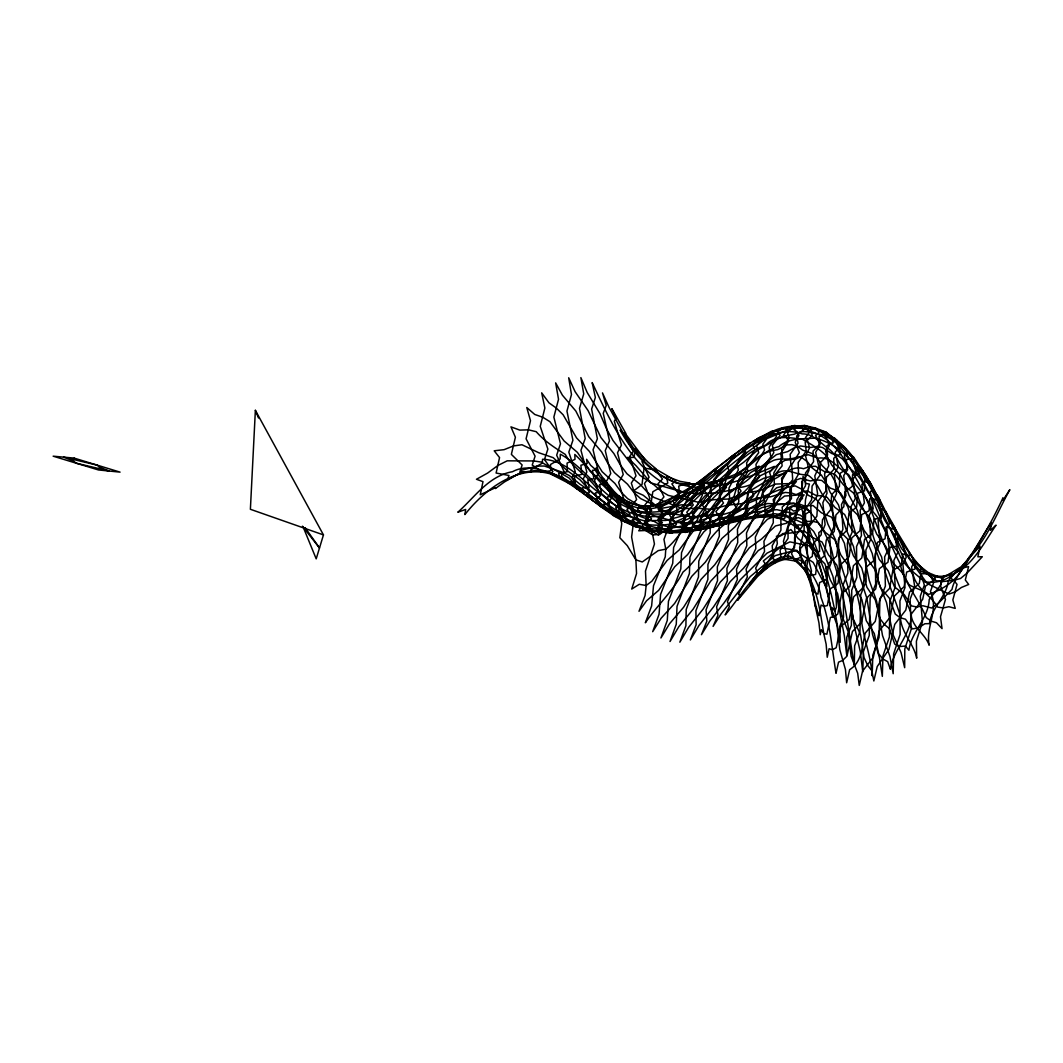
<?xml version="1.0" encoding="UTF-8"?>
<svg xmlns="http://www.w3.org/2000/svg" width="1063" height="1063" viewBox="0 0 1063 1063"><rect width="100%" height="100%" fill="white"/><g stroke="black" fill="none" stroke-linecap="round" stroke-linejoin="round"><path stroke-width="1.5" d="M323.458 534.902L255.372 410.331L250.39 509.283L323.458 534.902L316.203 558.859L303.035 526.703M748.644 444.015L743.289 449.769L745.004 450.327C760.988 438.74 782.089 426.396 802.166 433.903C813.102 433.571 819.706 442.288 827.572 448.081C836.581 453.848 838.986 464.77 845.829 472.344C855.516 484.834 857.695 501.058 866.345 514.2C871.527 528.457 874.158 543.472 881.586 556.866C885.333 577.608 894.382 596.29 900.401 616.234C900.574 632.392 913.635 643.075 916.691 658.21L916.399 641.228L922.445 621.908L920.319 596.13L924.345 585.142L919.96 570.06L921.807 567.868C900.082 545.292 888.057 515.675 871.966 489.219C858.093 467.308 841.351 444.015 814.71 438.129C802.592 439.112 788.826 437.81 778.873 446.659C763.42 449.901 754.517 463.96 741.044 470.936C727.81 486.641 710.111 497.723 698.763 515.156C685.09 523.913 678.088 539.207 665.77 549.159L658.223 550.621L642.291 561.968L635.887 559.856L627.29 545.651L619.822 537.732L621.735 523.687L616.699 498.72L621.297 498.507L610.016 487.492L614.799 494.827L637.481 512.193C653.426 514.399 673.424 517.442 685.17 503.53C694.857 494.813 707.599 489.897 715.173 478.802C732.155 462.458 751.568 449.317 770.343 435.378L767.871 433.983C779.312 426.675 793.875 424.788 807.216 426.449L804.571 425.479L791.643 426.343L794.818 425.386L797.396 426.795L794.114 429.797L796.851 431.565L798.964 435.591L795.177 442.221L799.323 452.519L791.709 464.77L792.692 479.626L787.55 486.349L775.206 498.175L771.924 510.825L760.072 517.07L770.05 516.791L784.574 518.717L786.673 510.094L797.755 503.517L802.472 498.388L801.661 481.712L807.083 474.616L809.036 470.019L805.555 455.801L809.554 447.842L807.84 441.597L805.502 437.597L809.142 432.654L807.016 428.894L804.226 427.485L805.874 426.476C840.78 433.677 857.07 470.112 872.085 498.773C881.891 520.139 889.08 542.675 900.002 563.496C904.52 583.786 918.658 598.628 926.152 617.55L931.268 621.177L936.53 622.759L942.044 628.632L940.489 616.792L945.459 599.479L940.396 585.487L942.788 578.578L928.597 572.798L915.336 562.553L914.951 569.05L906.673 572.053L904.135 586.617L894.448 595.998L889.97 617.43L879.407 630.665L873.334 657.2L862.545 671.205L859.249 685.396L857.682 673.224L851.131 656.23L848.181 631.767L841.59 614.866L837.617 593.632L830.283 579.853L824.861 563.789L816.264 555.364L809.129 545.784L789.902 541.878L766.928 553.185L740.207 579.813L724.222 602.668L709.938 620.858L701.46 634.704L706.815 621.27L706.071 609.817L717.538 580.664L717.339 566.845L728.514 539.393L728.328 525.72L738.798 501.802L738.24 490.202L747.754 471.122L746.558 462.937L754.956 449.476L753.016 445.556L760.284 437.996L757.574 438.66C773.904 430.276 794.885 422.622 812.238 431.91C832.754 438.62 844.567 458.964 854.958 476.503C870.491 502.812 878.091 532.669 890.874 560.228C894.794 579.043 903.949 595.386 911.004 612.926C911.27 627.157 924.93 633.056 929.182 645.214C925.328 626.532 939.373 610.189 930.431 591.56L933.713 582.404L931.029 576.89L927.893 573.037L928.597 572.798L928.756 573.475L920.824 573.887L919.282 583.587L909.583 592.038L905.769 610.122L894.754 624.34L888.934 649.4L877.227 666.528L873.839 680.971L871.78 670.66L867.687 665.385L864.06 657.598L860.565 634.611L853.363 619.277L849.364 597.486L841.909 583.348L836.833 565.171L828.476 554.873L821.978 541.984L812.305 537.4L804.146 530.849C796.944 531.699 790.301 533.653 782.966 533.506L769.878 543.538L758.264 550.554L743.356 568.386L730.188 581.647L713.525 606.907L699.042 625.389L690.352 639.953L696.119 624.765L695.92 610.694L707.878 579.401L707.945 564.4L719.319 536.164L719.186 522.465L729.643 498.799L728.979 488.063L738.333 469.939L736.951 463.295L745.123 451.204L742.957 449.237L749.986 443.191L729.152 458.419L746.784 445.118L760.988 436.641L763.805 436.8L756.604 445.942L758.73 452.665L739.144 479.028L734.108 496.129L718.575 516.764L724.315 519.541L720.687 523.82L727.145 523.461L709.087 527.833L742.559 518.943L774.701 513.761L785.69 515.103L807.309 525.175L813.66 531.407L819.36 541.824L832.954 576.452L844.288 635.448L846.746 655.1L846.733 637.348L851.37 625.323L851.755 590.098L856.818 577.448L856.552 546.515L861.442 535.593L860.153 510.426L864.405 502.919L861.854 484.356L865.136 481.393L863.501 474.39L861.229 469.726L862.492 470.351L871.182 484.21L908.785 558.208L927.281 583.56L949.06 594.058L955.172 591.892L961.417 587.467L968.685 584.464L965.324 579.999L968.592 566.619L959.61 568.612L980.033 546.116L977.867 556.799L982.305 556.733L967.224 572.917L960.54 578.485L953.803 580.318L941.845 581.647L936.476 580.783C925.275 573.435 915.456 564.081 909.091 552.189L909.729 555.803L902.726 553.996L901.344 565.303L892.854 570.326L889.611 588.397L880.084 598.097L875.261 621.39L865.282 633.03C861.894 645.905 862.372 661.89 849.643 669.663L846.653 682.778L845.444 669.531L839.81 649.652L837.019 625.137L830.814 607.544L826.576 588.038L813.168 562.42L796.187 551.059L790.978 551.405L775.259 555.604L750.239 576.624L721.245 613.683L713.087 626.386L717.95 615.198L716.608 606.84L727.398 580.704L726.893 568.492L737.722 542.568L737.456 529.254L747.834 505.722L747.369 493.498L756.962 473.939L755.966 464.425L764.549 449.955L762.862 444.214L766.928 438.62L794.26 427.485L793.118 426.409C759.779 431.884 735.636 457.794 709.606 477.035C686.711 498.56 646.769 519.103 618.666 495.597L622.107 499.597L618.015 500.221L620.832 506.108L615.743 507.662L618.4 513.243L612.793 513.123L615.703 516.498C593.499 503.716 575.615 483.638 551.896 473.194C539.167 468.956 525.162 464.77 512.499 471.706C488.528 475.879 474.816 497.245 457.794 512.246L465.66 509.456L464.903 514.572C486.509 487.067 523.78 459.601 559.696 477.553L558.673 473.593L567.416 471.693L567.044 463.136L574.977 459.349L574.831 454.446C592.769 471.441 606.136 494.454 629.615 504.978C664.202 520.684 692.824 484.17 718.455 466.644L707.918 475.347L687.681 489.339L684.24 495.929L669.491 511.715L673.982 515.582L669.504 521.694L673.969 525.441L669.318 529.773L674.128 531.779L671.975 533.068L647.38 530.636L633.296 525.56L649.745 530.596L647.38 530.636L644.776 528.723L661.864 532.337L657.147 531.673C674.912 531.859 692.212 528.098 709.048 522.677C722.999 516.897 738.758 515.502 749.163 502.772C764.337 496.899 779.152 487.704 795.297 485.911L802.299 489.485L808.505 495.451L815.706 498.746L819.932 503.703L824.237 512.804L827.891 524.099L835.531 539.791L842.122 568.213L848.872 589.686L854.2 625.708L860.312 651.752L862.797 671.936L863.369 651.778L869.242 635.488L870.132 598.084L875.66 583.999L875.287 553.451L879.978 543.352L878.104 520.405L881.639 515.489L878.197 500.301L880.35 501.165L868.684 480.343L871.182 484.21L873.068 490.269L870.291 491.425L873.215 508.566L869.268 514.904L870.756 539.3L865.893 549.97L866.119 581.116L860.738 594.669L859.98 631.449L854.639 645.812L854.293 665.026C848.234 630.877 845.231 595.812 833.924 562.845C831.944 540.509 819.453 522.066 804.877 506.094L797.755 503.517L773.718 504.832L761.905 507.622L747.409 515.449L728.514 519.767L695.056 530.238L711.081 527.514L712.821 525.999L706.935 524.976L710.948 519.422L705.606 515.967L721.538 494.082L726.627 477.925L746 452.971L745.004 450.327C728.075 460.651 715.572 476.383 699.281 487.518C687.535 494.215 679.018 506.533 666.049 510.745C653.639 512.512 641.162 513.402 629.362 508.3C601.459 496.859 586.191 468.079 560.294 454.18L560.161 459.017L550.488 464.504L550.767 470.789L540.668 472.052L542.064 471.613L532.231 465.076L535.088 456.186L526.079 438.806L530.49 420.709L526.783 407.528L534.755 414.464L542.728 417.214L549.93 421.679L564.108 440.972L577.382 452.36L590.244 471.108L602.814 482.416L609.192 491.372L615.264 497.683L627.927 506.294L634.359 512.645L640.524 516.591L653.692 521.229L660.269 524.79L666.554 526.384L686.964 528.125L714.11 524.923L734.533 519.9L760.736 515.063L785.012 516.166L790.314 518.399C817.035 544.415 825.194 582.311 832.807 617.417L832.077 607.651L834.907 611.052L840.235 642.291L839.73 626.492L843.504 617.204L843.265 584.437L847.875 573.05L847.357 543.113L852.127 532.244L850.865 506.945L855.29 498.547L852.978 479.081L856.645 474.51L853.097 461.501L855.768 461.541C848.287 448.559 836.103 438.581 823.068 431.512L826.004 432.11L837.046 440.547L834.641 438.049L831.598 437.876L833.299 442.965L830.296 443.417L826.775 445.955L827.572 455.057L820.144 462.804L820.184 474.975L812.079 486.07L811.614 499.836L803.243 512.393L802.698 525.72L794.606 537.28L794.539 547.511L787.377 555.085L788.48 559.005C777.81 559.656 769.147 566.446 760.922 572.625L765.187 563.669L763.314 560.972L779.83 547.684L797.091 550.421C808.73 566.778 812.145 586.497 815.015 605.937L815.055 605.086L818.948 622.825L820.251 634.717L821.287 629.681L823.759 633.482L826.137 644.178L827.24 657.253L829.1 648.749L832.329 649.719L836.182 647.766L840.833 626.293L849.164 619.609L853.629 596.914L862.438 588.277L866.199 567.177L874.783 559.736L877.347 542.396L885.094 538.795L886.157 526.81L892.654 529.068L892.043 523.474L911.921 556.467L914.273 562.473L911.602 566.938L914.751 586.829L910.127 599.24L911.164 629.349L904.812 648.975L904.666 667.684L901.025 652.509L892.96 634.505L886.489 602.482L878.888 583.135L872.205 553.451L864.511 535.407L857.163 510.081L848.992 495.225L845.178 484.303L840.7 475.546L831.824 465.076L827.466 457.289L825.566 451.057L829.339 445.862L827.612 439.923L825.22 436.401L828.29 435.126L826.004 432.11L815.401 428.057L804.571 425.479L801.316 426.888L803.575 430.05L800.426 431.91L793.968 434.275L782.846 436.308L757.786 449.941L743.755 462.192L731.543 470.789L717.02 486.256L704.809 496.155L690.219 513.137L684.359 517.854L676.241 521.495L659.817 534.357L652.709 534.941L642.185 528.391L633.521 525.029L625.19 518.598L617.337 502.706L609.591 494.308L611.903 493.591L611.291 490.056L596.064 467.986L597.14 471.029L590.629 465.275L586.603 459.282L587.161 463.548L580.903 465.235L581.687 474.404L574.272 476.277L575.282 482.881L567.376 481.619L568.227 483.014C598.203 502.586 626.904 532.377 665.744 528.856C684.811 526.623 702.802 520.02 720.661 513.336C736.154 495.624 758.73 487.944 776.721 473.54C786.899 466.312 796.612 476.011 807.083 474.616C818.111 480.981 820.224 495.079 829.127 503.742C834.694 516.738 837.591 530.623 844.381 543.14C848.646 566.353 856.738 588.543 860.698 611.783C861.455 633.707 870.969 653.918 872.165 675.762L872.829 655.153L879.074 637.375L879.858 600.316L885.386 586.058L884.629 556.919L889.027 547.724L886.595 526.889L889.585 523.674L885.479 510.971L894.754 527.381L896.959 533.121L894.647 534.344L897.81 552.375L893.85 560.334L895.192 587.241L889.824 601.273L889.399 637.016L882.954 655.871L882.33 676.374L879.446 657.665L872.524 634.372L866.956 598.522L859.887 577.076L853.509 546.555L845.909 528.856L838.455 504.832L830.083 492.116L826.084 482.522L821.42 475.134L812.172 467.959L807.574 461.927L802.339 457.98L797.396 456.745C789.902 460.917 781.664 457.515 773.851 460.266C759.793 466.63 750.73 480.051 736.978 487.04C720.395 496.82 710.204 516.924 689.409 518.359C671.524 526.57 650.609 527.062 631.887 521.388C590.762 506.732 555.829 448.732 507.569 479.719L508.964 475.48L496.102 473.035L499.557 457.582L494.189 450.805L504.088 449.662L513.522 445.929L521.973 444.746L538.715 452.718L553.198 457.661L567.177 470.643L579.88 479.665L592.476 493.033L604.515 502.161L613.391 512.193L609.976 512.406L613.006 515.449L624.353 521.72L636.033 527.089L638.504 526.81L634.89 523.514L639.966 521.495L636.511 516.698L641.109 513.482L637.441 508.991L641.175 506.878L636.817 504.779L646.862 509.031L646.091 521.734L652.709 534.941L654.449 544.057L645.48 571.03L646.158 585.514L645.095 595.479L639.009 611.291L646.543 600.781L658.661 590.35L674.766 566.738L687.588 554.594L703.679 532.032L716.608 520.378L732.208 500.753L744.778 491.358L759.514 476.104L771.366 470.271L778.528 464.186L785.012 460.332L795.921 458.95L802.459 455.828L808.372 454.778L818.204 458.18C831.253 455.974 838.202 469.288 848.473 474.483C856.14 487.452 868.484 497.072 873.108 511.928C884.31 523.793 887.047 540.668 898.527 552.295C902.992 565.609 914.685 572.665 924.425 581.727C959.464 587.666 974.891 545.811 991.314 522.81L990.384 530.331L996.044 525.149C981.827 545.731 965.549 580.916 935.307 575.814L935.068 579.255L925.474 586.178L922.657 599.412L911.363 613.962C911.15 635.222 893.265 649.187 890.395 669.291L887.671 661.638L882.875 658.994L878.596 653.599L874.291 633.548L866.252 620.672L861.894 599.572L854.081 585.819L849.111 566.579L840.846 554.992L834.774 539.698L825.499 532.536L818.018 522.584L812.916 521.348L807.375 521.415L798.34 517.601L792.506 519.594L786.102 523.368L775.445 525.946L761.533 539.034L749.349 547.751L733.762 568.054L720.262 582.152L703.148 609.046L688.625 627.329L679.855 642.185L685.901 625.748L686.206 609.511L698.471 576.996L698.79 561.198L710.204 532.935L710.124 519.528L720.435 496.7L719.691 487.106L728.793 470.417L727.251 465.488L735.131 455.137L734.068 454.645L716.688 468.052L714.15 471.773L718.495 470.55L719.239 472.543L710.469 487.319L711.293 495.544L701.221 516.91L701.274 529.706L689.953 557.278L689.422 573.475L677.025 606.348L676.267 624.273L670.022 641.507L678.779 626.745L693.142 609.139L710.496 581.395L724.169 566.871L740.247 544.788L752.856 534.755L767.446 519.222L778.741 514.638L785.557 509.323L791.762 506.015L801.582 507.37L807.588 505.656L813.062 505.55L821.42 512.804L831.518 517.123L838.508 529.733L847.517 538.941L853.376 555.763L861.748 568.001L866.916 587.241L875.261 599.851L880.217 618.972L884.575 624.685L889.253 628.446L894.701 644.072L899.75 646.543L905.357 646.038L908.931 650.224C911.323 631.542 928.464 618.852 929.208 599.452L940.662 585.221L942.15 578.392L960.009 567.469L948.329 580.717C946.562 596.928 931.414 607.558 929.461 623.622L924.863 623.742L918.339 627.901L912.399 628.911L905.477 619.211L900.188 617.723L895.259 614.069L889.399 598.23L880.39 587.573L874.822 569.449L866.172 557.198L860.246 539.778L851.343 529.015L844.647 514.519L834.986 507.463L827.16 497.391L821.991 495.783L816.344 495.61L807.202 490.827L801.396 492.116L795.004 495.252L784.507 496.076L770.834 507.078L759.048 513.323L743.954 530.729L731.052 541.705L714.681 564.891L700.982 579.428L683.615 607.239L669.557 623.715L660.934 637.973L667.285 620.42L668.454 601.286L680.812 568.904L681.529 552.694L692.611 526.53L692.598 514.678L702.298 495.331L701.925 491.638L698.285 489.764L703.586 479.838C685.303 489.538 667.989 502.4 647.367 507.383L651.699 510.293L647.593 514.226L651.473 518.678L646.756 522.637L650.596 526.677L648.244 528.338L645.626 528.577L647.673 529.945L659.671 531.673L661.957 530.118L657.678 527.009L662.408 522.664L658.276 518.478L662.634 513.203L658.249 509.695L673.504 497.205L674.115 497.856L684.466 495.571L687.96 497.178L681.569 512.339L684.359 517.854L684.306 523.448L673.61 547.498L672.72 563.337L660.588 594.39L659.047 614.281L652.682 631.701L661.053 618.321L674.633 603.425L691.8 576.292L705.354 562.154L721.83 538.529L734.878 526.982L750.305 508.273L762.49 500.66L776.654 487.784L787.71 485.034L794.433 480.702L800.519 478.403L810.338 480.928L816.344 479.825L821.792 480.449L830.376 488.156L835.717 490.043L840.634 493.205L848.088 505.47L857.469 514.837L864.099 530.45L873.042 542.25L879.194 559.324L888.216 570.911L894.461 586.789L904.321 594.682L911.35 605.897L916.97 607L922.976 605.764L931.706 608.023L938.642 602.987L951.983 589.42C954.401 577.475 964.035 568.745 968.725 557.703C987.514 538.516 997.028 512.765 1009.85 489.644L1002.834 500.5L1002.98 497.803C990.982 523.634 976.618 548.176 960.66 571.695C953.152 582.923 941.034 590.178 928.544 594.39C922.525 589.952 915.549 588.424 909.131 584.849L901.969 572.399L892.415 562.154L885.798 546.409L876.736 534.131L870.026 518.186L860.804 506.918L853.523 493.086L843.69 485.087L835.531 474.962L830.402 472.557L824.742 471.746L815.494 466.258L809.793 466.524L803.508 468.717C789.663 464.425 780.933 478.642 768.297 481.127C754.517 495.903 736.114 505.496 725.737 523.514C707.639 536.284 700.052 558.195 683.031 572.04C673.052 591.108 657.266 605.299 645.347 622.772L651.619 605.937L653.506 585.753L665.252 556.839L665.77 549.159L663.963 539.446L671.59 518.598L668.906 513.509L660.256 508.672L660.362 504.739L659.352 503.45C632.804 514.532 608.501 490.668 595.227 470.138L592.45 470.298L593.898 478.669L587.786 479.971L589.088 487.691L582.152 487.824L583.8 492.581L576.624 488.528L578.976 488.475L568.944 477.912L541.067 462.046L533.732 460.943L507.21 460.824L497.962 465.448L487.611 473.075L476.463 479.267L482.987 481.659L480.263 494.733L495.597 487.638L495.438 488.528L504.487 481.924L520.963 472.477L521.122 470.391L537.187 466.072L542.316 463.176L542.555 459.243C568.08 460.292 583.76 482.828 603.558 496.022C618.48 510.479 639.833 518.837 660.601 516.1C666.023 513.881 671.922 513.828 677.556 512.486C691.136 506.852 699.348 492.98 711.944 485.432C730.507 472.743 743.582 452.067 765.865 445.078C775.804 434.076 789.743 438.049 802.286 439.139C811.056 444.454 820.689 449.224 827.466 457.289L828.728 465.873L824.543 474.018L827.041 493.179L822.868 502.772L825.101 524.657L823.24 529.347L818.789 532.603L819.613 551.538L816.185 551.511L808.717 542.741L809.926 539.233L805.382 519.329L805.621 514.107L810.325 511.077L804.027 508.792L799.15 505.297L793.543 502.972L779.724 504.154L767.579 503.53L752.83 507.928L739.622 509.429L724.541 514.133L710.802 514.837L695.88 517.349L667.71 513.137L661.133 510.227L654.223 505.138L640.537 498.547L634.146 492.754L627.476 484.157L614.401 472.597L608.142 463.84L601.631 451.881L588.782 436.747L575.854 411.075L562.42 395.197L555.643 382.879L558.527 399.276L553.863 417.095L560.48 443.776L556.667 455.203L563.988 471.48L561.264 475.945L569.09 483.452L550.807 474.085L552.919 471.454L544.469 459.535L547.87 449.104L540.243 426.356L544.867 408.033L541.678 392.832L548.96 402.811L556.387 408.126L563.138 414.783L576.531 437.89L589.473 451.496L602.15 471.72L614.906 483.413L621.377 492.408L627.582 498.6L640.737 506.4L647.367 512.273L653.718 515.781L680.772 522.996L708.476 522.172L723.066 518.571L736.194 516.844L750.651 512.672L776.801 509.642L800.439 515.21L805.382 519.329L813.501 540.376L820.716 559.856L819.281 563.669L824.383 582.67L826.934 586.338L825.924 566.991L829.645 566.699L831.399 562.287L829.738 536.629L833.87 526.756L832.13 503.105L836.501 493.67L834.216 473.912L838.348 466.763L835.159 452.187L838.667 448.586L836.873 443.019L834.402 439.883L835.903 439.763C861.057 462.485 874.092 494.946 888.283 524.976C896.561 542.05 903.404 559.59 913.476 575.747C917.17 589.314 930.869 595.28 937.566 607.066L943.173 607.97L948.9 606.707L955.238 608.408L952.847 599.97L957.045 584.384L953.803 580.318L950.149 577.847L951.505 573.608L940.33 577.395L935.493 577.01L924.93 573.236L919.415 569.994L901.49 548.442L894.049 534.344L884.921 520.604L877.586 505.616L868.378 492.647L860.658 479.174L856.007 473.527L850.905 469.235L842.441 458.95L837.392 455.389L831.837 453.556L822.483 447.47L816.969 446.46L810.83 447.443L800.479 445.968L794.42 447.709L787.683 451.602L776.375 454.658L762.49 465.714L750.398 472.703L735.583 488.462L723.013 498.321L707.586 517.575L694.923 528.776L679.31 549.863L667.099 560.44L651.832 581.235L646.158 585.514L639.288 584.291L631.728 589.061L636.551 573.528L635.887 559.856L631.608 537.001L634.332 515.781L626.599 501.895L631.037 502.945L627.795 502.772L631.329 507.104L626.931 509.204L630.04 514.638L624.938 516.525L628.06 521.003L625.522 521.468L622.652 520.352L626.107 522.265L599.984 504.314L593.765 498.215L575.721 484.276L572.027 477.619L575.282 471.68L568.825 452.12L572.917 440.241L566.951 411.075L571.469 394.519L568.692 377.764L575.136 391.729L588.091 410.624L600.94 437.584L613.883 453.542L620.553 465.288L626.971 473.766L640.471 484.608L647.433 492.368L654.077 497.471L682.499 508.619L697.58 508.26L711.891 509.363L727.451 505.164L741.522 503.689L757.082 497.949L770.343 496.859L785.331 492.421L791.656 493.086L797.17 494.959L804.16 494.893L799.177 499.743L798.725 510.678L789.982 515.475L790.314 518.399L797.237 528.165L797.835 524.909L807.309 525.175L811.454 522.292L810.697 504.247L815.706 498.746L817.646 494.003L814.79 475.918L818.922 466.963L815.653 452.267L819.6 445.61L817.899 439.457L815.56 435.657L818.948 432.495L816.756 429.067L813.913 428.057L815.401 428.057L816.543 429.027L797.104 428.15L791.217 428.907L787.497 432.681L789.331 437.969L781.518 448.599L782.607 457.555L773.837 472.955L774.369 484.555L764.895 503.543L765.161 516.206L755.355 537.081L755.806 548.667L746.133 569.183L747.342 576.97L738.466 594.31L739.768 595.453L741.163 594.988L737.589 600.25L757.441 576.651L767.127 567.815L765.054 566.141L772.921 554.222L772.203 545.744L780.946 530.158L780.867 518.146L789.849 501.789L789.836 488.914L798.539 474.138L798.167 462.498L806.192 451.111L805.183 442.221L812.278 435.485L810.458 430.316L813.806 428.495L824.343 432.535L825.26 434.515C816.743 435.259 808.983 430.422 800.426 431.91L796.625 436.082L798.074 443.218L790.141 454.353L790.885 464.717L782.116 479.998L782.395 492.342L773.12 510.28L773.293 522.757L763.938 541.319L764.523 551.524L755.673 568.147L757.294 573.09L749.654 584.65L753.109 580.757L750.332 582.285C761.002 570.618 771.951 557.158 788.945 556.002C812.464 565.822 811.202 595.838 819.055 615.703L821.074 605.046L823.984 606.415L827.346 605.565L830.283 588.942L837.883 583.534L840.992 564.413L849.124 556.667L851.808 537.891L859.847 530.849L861.708 514.638L869.109 510.772L869.773 498.799L873.161 498.68L876.111 500.048L875.394 493.378L878.144 496.301L886.914 514.093L884.31 510.652L881.24 508.858L881.121 518.093L874.118 519.116L872.55 533.706L864.578 539.286L861.801 557.902L853.403 565.742L849.842 586.47L841.617 593.765L837.75 614.082L833.857 616.806L830.389 617.444L826.894 634.212L823.759 633.482C819.653 609.963 817.327 583.149 800.293 564.918L801.901 562.819L799.628 547.511L803.96 531.699L805.475 499.836L809.421 484.037L805.767 483.479L803.057 476.317L801.595 494.694L794.539 521.867L795.257 543.073L791.563 553.85L795.496 561.051L783.072 559.032L786.182 552.853L783.431 541.293L789.49 520.697L789.743 508.061L793.569 511.077L801.794 508.832L806.817 526.052L809.661 530.384C803.668 543.007 810.591 557.49 805.727 569.994L809.448 579.866L809.647 574.485L812.504 575.189L815.627 574.405L817.048 562.008L824.396 555.949L826.27 540.044L834.203 531.487L835.943 514.93L843.809 506.759L844.939 491.837L852.3 486.389L852.539 474.802L856.007 473.527L858.997 473.925L858.093 466.803L861.003 468.278L863.342 471.813L853.655 457.17L850.932 455.044C856.765 465.195 866.717 473.221 870.159 484.635L867.541 482.097L864.405 481.366L864.564 490.867L857.655 493.166L856.645 507.024L848.965 513.27L847.078 530.131L839.079 538.157L836.674 556.029L828.888 563.164L826.483 579.508L819.639 582.511L817.925 594.137L815.162 592.809L812.863 589.194L812.65 592.343L810.365 575.136L811.507 571.097L804.744 543.698L798.154 538.463L790.885 529.52L781.305 535.579L776.468 536.257L777.332 543.671L772.203 558.195L776.774 561.078L774.209 563.111L780.933 556.72L780.029 550.342L788.055 538.409L788.055 527.142L796.639 512.911L796.905 499.703L805.475 485.844L805.502 473.062L813.594 461.687L813.049 451.124L820.317 443.803L818.975 436.667L822.403 434.475L832.648 439.962L845.151 448.812L844.261 446.992L842.999 446.088L845.577 448.759L847.517 453.808L844.381 455.655L847.676 469.647L843.73 475.599L845.962 495.451L841.497 504.513L842.906 529.281L838.375 539.805L839.371 567.974L835.372 577.754L836.475 607.159L834.907 611.052C827.426 575.309 816.371 527.819 775.645 517.442L774.794 516.459L782.793 513.761L782.155 507.104L791.457 498.773L791.271 487.611L796.386 481.539L788.719 483.612L775.459 484.064L759.434 490.787L745.043 493.033L728.833 498.999L713.937 499.676L698.099 502.174L668.228 495.371L661.266 491.239L653.891 484.781L639.82 475.214L612.979 440.494L606.574 428.907L599.917 413.56L587.201 392.513L580.863 377.604L583.733 393.868L579.508 408.365L585.195 438.541L580.956 450.287L586.829 472.092L583.122 479.107L589.38 492.581L586.431 494.308L592.968 500.713L590.722 497.723L597.207 499.158L595.386 492.887L601.339 492.023L599.519 484.502L604.395 484.263L602.03 477.872L604.036 479.041L613.431 490.96L609.724 489.764L612.275 495.969L607.265 496.966L609.498 503.57L603.718 503.968L606.069 508.778L599.984 505.935L601.392 507.064L602.827 507.277L596.808 498.932L600.303 495.77L594.549 480.396L598.628 472.69L593.061 449.769L597.366 438.727L591.626 409.082L595.36 397.482L592.157 382.587C612.408 425.373 634.398 476.051 682.991 492.196C702.178 494.72 721.046 493.79 739.37 487.425C748.166 486.814 755.886 482.257 763.579 478.363C771.22 475.719 779.551 476.197 786.58 471.786L781.557 478.323L782.74 488.781L773.213 499.57L774.302 507.197L765.812 513.15L767.406 516.18L745.309 519.262L725.67 524.072L723.916 523.621L731.185 519.422L728.182 515.502L736.114 507.702L732.859 500.992L741.057 491.04L736.659 484.489L744.339 475.36L741.642 473.487L737.43 473.925L740.552 471.959C720.289 481.539 697.913 487.146 675.51 482.549C650.569 473.075 632.817 453.077 620.141 430.143L625.722 435.285L625.682 433.093L611.823 408.67L616.367 418.051L614.308 421.227L621.456 445.025L617.497 452.798L623.224 474.536L618.613 482.403L623.861 499.265L619.397 504.58L624.672 515.462L620.699 517.11L623.543 520.804L635.289 526.212L637.322 526.012L610.72 508.619L607.797 502.361L611.783 498.002L606.348 481.499L610.733 473.513L605.259 450.592L609.484 440.866L603.239 413.321L606.242 405.495L602.482 392.885L609.099 407.488L633.269 451.244L629.734 456.439L636.006 475.786L631.316 483.107L636.617 499.53L631.714 505.55L636.75 517.017L632.193 519.993L634.877 524.179L647.048 528.643L649.413 527.726C630.771 517.043 612.793 505.257 597.565 489.658C588.729 476.131 573.196 468.876 565.29 454.419C554.806 447.789 544.469 441.185 536.204 431.684L528.444 429.837L519.794 430.103L510.958 426.861L515.396 437.252L511.369 454.379L522.119 464.983L519.927 471.813L531.42 471.959L530.809 469.846L537.187 466.072L544.349 466.032L563.496 472.636L569.396 475.56L579.999 484.236L591.227 491.624L601.313 500.58L617.058 510.772L627.688 516.033L643.647 520.684L666.063 520.418L689.435 513.961L695.388 511.13L711.346 495.717L736.872 475.972L753.202 460.478L762.012 454.499L770.29 451.071L777.877 449.556L786.673 444.932L791.882 444.666L797.529 446.34L802.552 450.061L812.477 453.675L817.593 458.512L822.058 465.514L831.133 474.457L835.677 482.629L839.571 493.006L847.836 506.958L855.184 531.925L862.811 549.996L869.282 580.478L876.59 601.14L882.516 635.541L889.97 656.509L893.186 673.716L893.638 653.838L900.122 634.372L899.936 600.94L905.012 587.52L902.872 563.696L906.247 557.304L902.168 542.781L903.709 543.831L900.972 540.07L897.823 537.798L897.491 546.13L890.063 547.286L887.964 562.207L879.367 568.705L875.713 588.942L866.465 598.389L861.641 622.081L852.42 631.528L846.959 656.216L842.454 660.548L838.548 662.129L836.023 673.317C831.758 647.938 830.137 621.669 820.995 597.366C819.267 583.255 810.896 571.389 801.768 561.051C767.287 546.076 743.382 594.071 725.152 614.919L729.417 606.455L727.424 601.698L737.363 579.494L736.513 569.276L746.837 545.678L746.492 533.055L756.657 510.519L756.285 497.949L765.865 478.416L765.094 467.76L773.798 452.639L772.389 445.224L780.056 435.365L777.89 431.977L781.504 428.708L784.467 427.778L781.504 428.708L784.653 428.203L787.165 430.01L783.67 434.966L786.381 437.052L788.52 441.265L780.867 453.276L782.129 465.86L763.46 489.086L759.301 504.46L745.801 517.322L752.524 517.933L751.461 518.345L750.119 517.933L757.879 514.107L755.966 509.536L764.696 501.138L762.849 493.126L772.23 481.207L769.625 472.504L774.316 466.391C747.86 477.207 719.97 490.601 690.551 486.668C661.226 481.858 637.056 459.083 624.805 432.907L644.935 459.615L641.972 461.541L649.081 477.274L644.43 483.585L649.971 498.733L644.736 505.217L649.679 516.804L644.563 521.016L647.115 525.534L674.939 531.938L669.584 532.762L697.235 529.321L699.175 527.142L693.794 524.976L698.085 518.704L693.116 514.864L709.074 493.391L713.924 479.32L732.593 457.661L731.238 456.931L713.738 470.431L700.942 483.134L696.664 494.029L681.117 513.442L685.781 517.415L681.303 523.873L686.193 526.942L681.782 530.862L687.176 531.593C678.34 533.533 668.747 532.43 659.645 532.032L657.186 529.786L662.448 527.301L657.798 520.099L663.405 514.744L658.435 503.556L663.937 496.886L657.944 483.851L662.475 478.975L654.21 468.172L676.174 480.928L671.869 483.891L678.539 493.923L672.826 500.527L677.942 510.825L671.856 517.176L676.36 524.67L670.514 528.643L672.866 531.221L701.022 529.507L685.17 532.443L682.924 531.739L688.877 529.334L684.731 525.255L691.163 519.794L686.764 512.22L693.289 504.965L687.907 496.076L693.754 489.844L686.22 483.705C711.612 485.472 736.513 477.407 759.141 466.165L755.062 470.803L757.932 472.836L759.553 476.556L750.77 488.023L753.707 495.703L745.057 505.51L747.515 511.33L739.542 517.535L742.16 519.515L735.091 521.481L738.174 519.05L731.969 517.216L746.691 499.583L751.448 482.722L770.808 456.904L769.134 447.045L776.641 436.082L774.156 433.89L771.113 433.837L774.289 430.887L771.393 431.286L753.096 441.371M302.437 526.185L319.498 547.963L305.161 527.7M255.372 410.331L258.508 417.985M826.389 477.3L825.871 491.013L817.779 501.55L816.876 516.166L808.77 526.982L807.946 540.217L800.439 548.535L800.306 557.45L794.154 559.949L802.658 567.363L805.302 568.24L805.475 560.945L812.278 556.441L813.394 543.512L821.154 534.862L822.549 519.528L830.575 509.828L831.678 494.667L839.411 486.495L839.85 473.5L846.905 468.863L846.427 459.495L849.736 458.724L852.499 459.92L851.915 457.037L842.587 446.912L839.411 447.191L840.541 454.406L837.392 455.389L833.751 458.219L833.977 469.275L826.389 477.3M679.257 491.053L678.978 498.215L660.96 519.847L658.661 535.088L649.639 530.331L638.717 530.796L648.922 516.831L652.828 491.77L667.79 483.027L666.461 476.357L680.107 481.353L690.179 483.12L685.29 483.652L678.699 486.15L679.257 491.053L687.907 492.78L718.017 484.688L716.236 482.589L722.096 478.868L726.135 478.164L720.196 482.815L723.943 484.515L726.467 487.279L719.159 495.916L723.504 503.025L715.891 511.489L719.465 517.269L712.21 523.169L715.691 525.467L712.356 527.035L699.215 529.746L697.129 528.563L703.719 524.458L699.853 519.555L706.882 512.592L702.523 505.138L709.459 497.139L703.693 490.189L709.619 484.595L706.031 483.187L701.009 483.266L704.517 485.565L698.803 489.698L690.937 497.604L690.95 505.35L681.529 504.819L659.645 508.659L643.248 495.278L633.614 490.947L642.025 484.489L644.085 468.026L656.442 470.178L655.645 468.477L648.071 462.192L634.744 448.453L634.279 457.369L627.409 457.489L635.98 465.674L651.088 482.961L679.257 491.053M74.184 458.113L53.15 456.186L98.434 469.952L120.066 472.131L74.184 458.113M97.291 465.169L63.567 457.143L73.865 461.169L75.951 463.123L109.144 471.029L99.324 467.189L97.291 465.169"/></g></svg>
